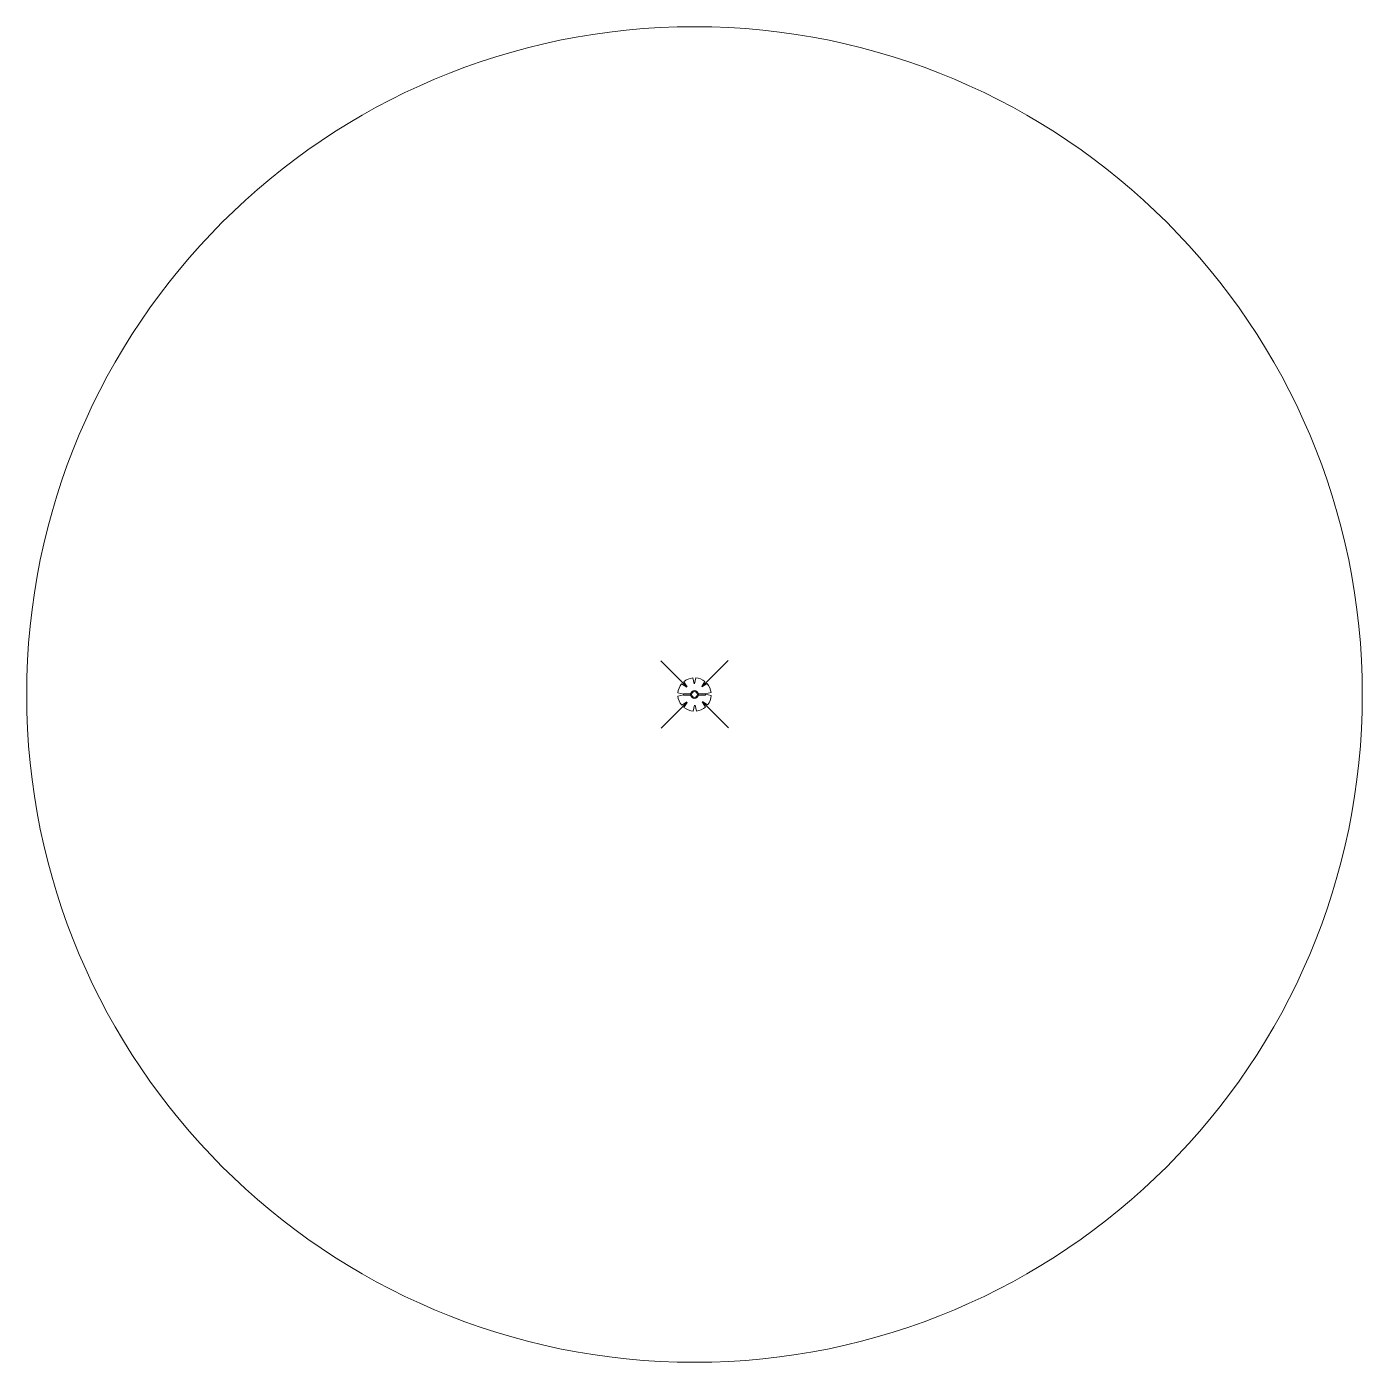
# Model space of a CAD drawing. Header units: millimetres. Extents: x -1500 to 1500, y -1500 to 1500.
import ezdxf

# ---------------------------------------------------------------- set-up
doc = ezdxf.new("R2010")
doc.units = ezdxf.units.MM
for name, color, linetype, lineweight in [('PENDENT SPRINKLER', 1, 'Continuous', 9), ('PP-SPRINKLER PIPE', 1, 'Continuous', 9), ('SPRINKLER COVERAGE', 23, 'Continuous', 9)]:
    doc.layers.add(name, color=color, linetype=linetype, lineweight=lineweight)

# ---------------------------------------------------------------- blocks, each defined once
blk = doc.blocks.new('PP-CEILING PENDANT')
at = {"layer": 'PENDENT SPRINKLER', "lineweight": 5}
for p, q in [((-16.9, 17), (-75.6, 75.8)), ((17.2, 16.7), (75.4, 75)), ((-0.4, 24), (-3.4, 37.3)), ((0.6, 24), (3.5, 37.3)), ((-24, 0.1), (-37.4, -2.9)), ((-24, 0.8), (-37.3, 3.8)), ((-17.1, 16.7), (-28.7, 24.1)), ((-16.6, 17.3), (-23.9, 28.9)), ((-1.5, 8.9), (-1.5, 23.9)), ((1.5, 8.9), (1.5, 23.9)), ((16.8, 17.2), (24.1, 28.7)), ((17.6, 16.3), (29.1, 23.7)), ((23.9, -0.1), (37.4, 2.9)), ((-17.5, -16.3), (-76.5, -75.3)), ((-17.8, -16.1), (-29.3, -23.4)), ((-17.3, -16.6), (-24.7, -28.2)), ((-1.5, -23.9), (-4.5, -37.2)), ((-1.5, -23.9), (-1.5, -8.9)), ((-0.6, -24), (2.3, -37.4)), ((1.5, -23.9), (1.5, -8.9)), ((15.8, -18), (23.1, -29.5)), ((16.2, -17.7), (74.6, -76.1)), ((16.6, -17.3), (28.2, -24.7)), ((23.9, -1.3), (37.3, -4.2))]:
    blk.add_line(p, q, dxfattribs=at)
blk.add_circle((0, 0), 6.56, dxfattribs=at)
for centre, major_axis, start_param, end_param in [((0, 0), (-26.5, 26.5), 5.588406, 6.189787), ((0, 0), (-26.5, 26.5), 4.798644, 5.40368), ((0, 0), (26.5, 26.5), 1.657505, 2.255676), ((0, 0), (0.02, 8.87), 5.497787, 11.780972), ((0, 0), (0.02, 6.56), 5.497787, 11.780972), ((0, 23.4), (1.12, 1.12), 5.863873, 8.273293), ((0, 0), (26.5, 26.5), 5.57395, 6.180955), ((0, 0), (-26.5, 26.5), 0.862204, 1.45951), ((0, 0), (-26.5, 26.5), 1.637496, 2.236801), ((0, -23.4), (1.12, 1.12), 2.722281, 5.131701), ((0, 0), (-26.5, 26.5), 2.418515, 3.021492), ((0, 0), (26.5, 26.5), 4.778634, 5.384791)]:
    blk.add_ellipse(centre, major_axis=major_axis, ratio=1, start_param=start_param, end_param=end_param, dxfattribs=at)
at = {"layer": 'SPRINKLER COVERAGE', "lineweight": 5}
blk.add_circle((0, 0), 1500, dxfattribs=at)

msp = doc.modelspace()

# ---------------------------------------------------------------- block references
at = {"layer": 'PP-SPRINKLER PIPE', "xscale": -1, "rotation": 90.00000020389007}
msp.add_blockref('PP-CEILING PENDANT', (0, 0), dxfattribs=at)

doc.saveas('drawing.dxf')
